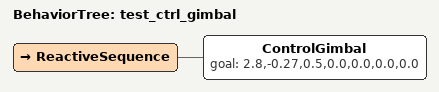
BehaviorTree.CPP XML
<?xml version="1.0" encoding="UTF-8"?>
<root BTCPP_format="4">
  <BehaviorTree ID="test_ctrl_gimbal">
    <ReactiveSequence>
      <ControlGimbal goal="2.8,-0.27,0.5,0.0,0.0,0.0,0.0"/>
    </ReactiveSequence>
  </BehaviorTree>

</root>
